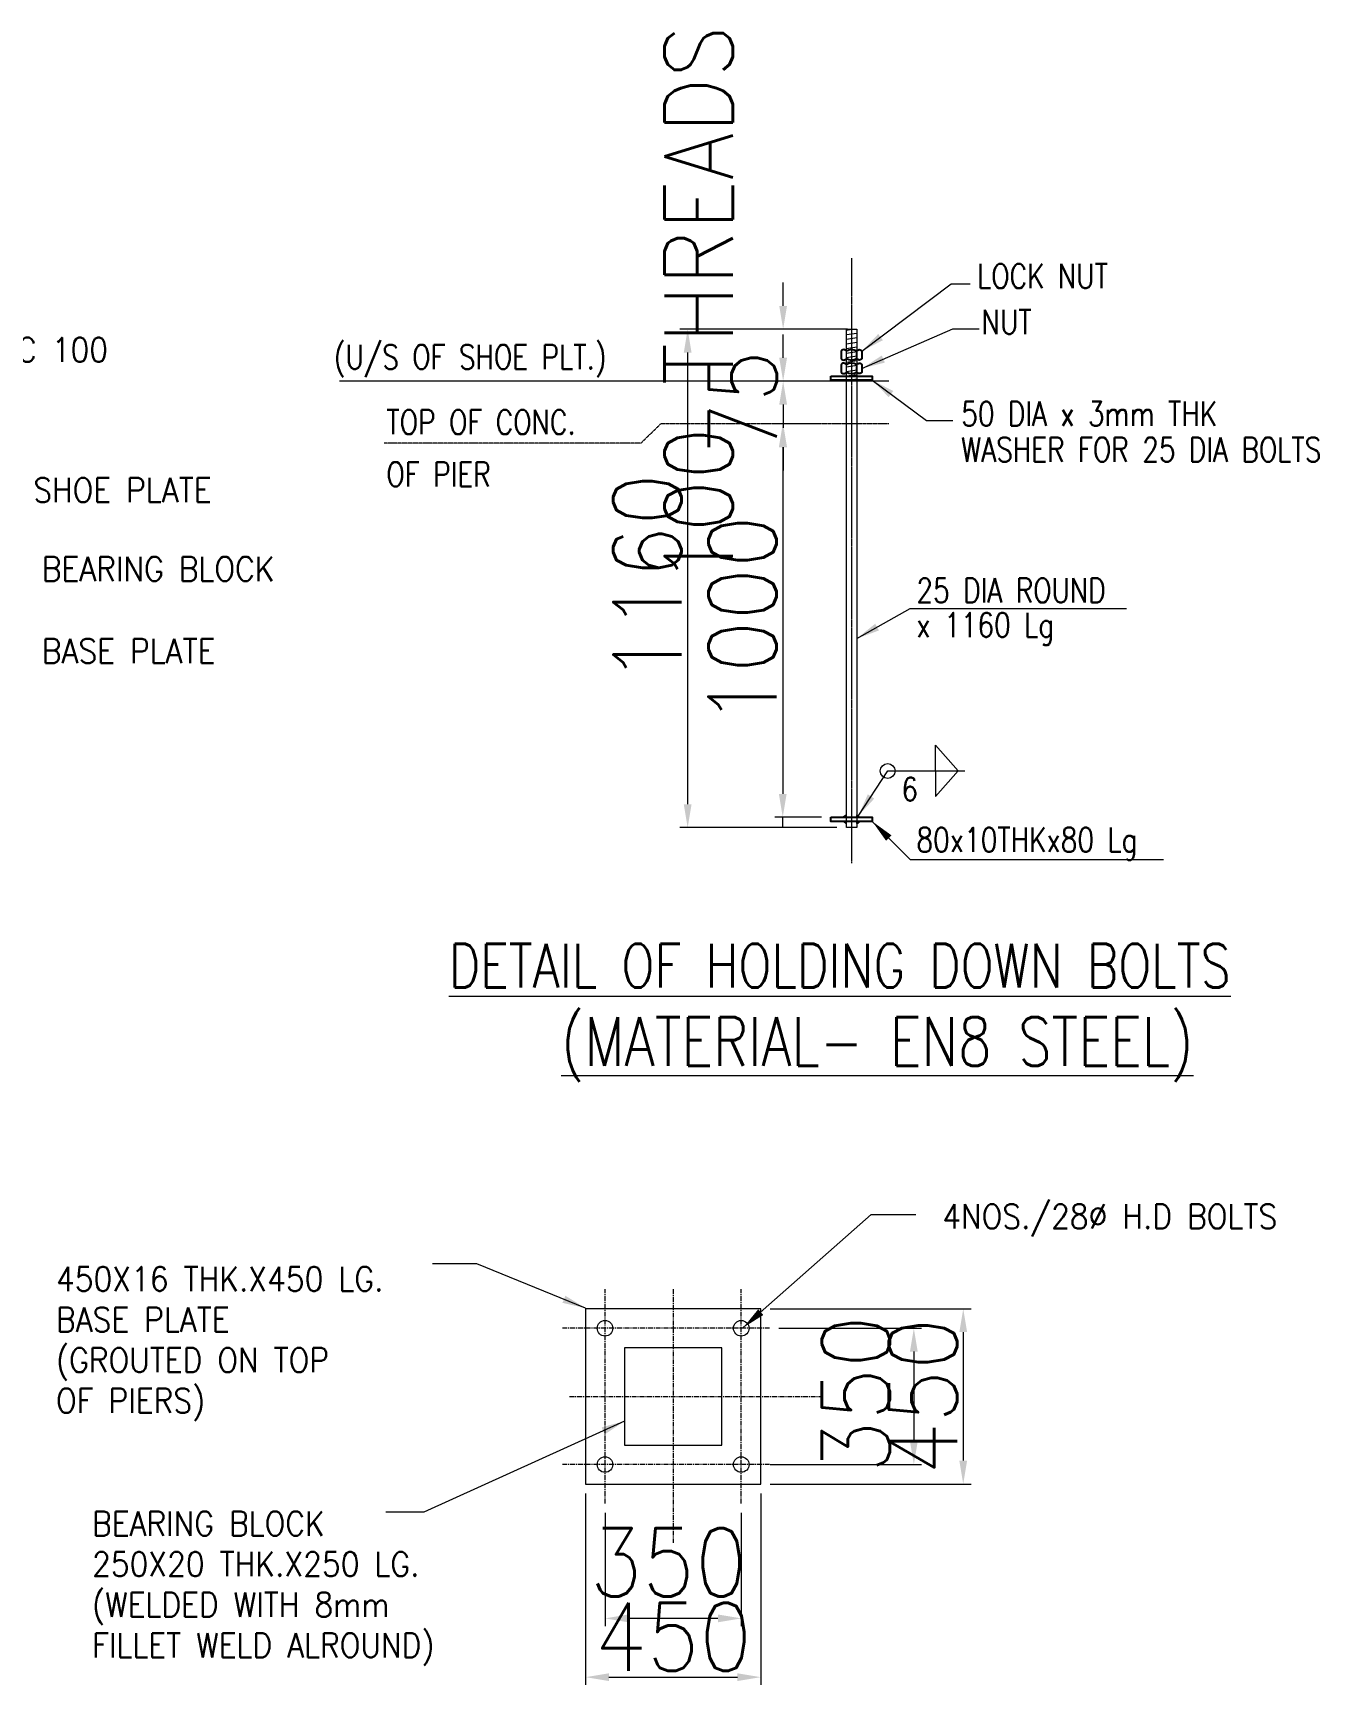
# Model space of a CAD drawing. Header units: millimetres. Extents: x 0 to 1124626, y -157535 to 82123.
# Drawn here: x 360578 to 367187, y 35896 to 44381 of the extents above; entities that cross this region are included whole.
import ezdxf

# ---------------------------------------------------------------- set-up
doc = ezdxf.new("R2010")
doc.units = ezdxf.units.MM
doc.header["$MEASUREMENT"] = 0
for name, pattern in [('CENTER', [2, 1.25, -0.25, 0.25, -0.25]), ('CENTER2', [28.575000000000003, 19.05, -3.175, 3.175, -3.175]), ('DASHED', [0.75, 0.5, -0.25])]:
    doc.linetypes.add(name, pattern=pattern)
for name, color, linetype, lineweight in [('-0', 7, 'Continuous', 18), ('CN', 253, 'Continuous', 15), ('Dim', 6, 'Continuous', 13), ('Hatch', 7, 'Continuous', 5), ('LINE-2C', 252, 'CENTER2', 9), ('PLATE', 190, 'Continuous', 20), ('STR', 112, 'Continuous', 18), ('Text', 7, 'Continuous', 15), ('TITLE TEXT', 50, 'Continuous', 18)]:
    doc.layers.add(name, color=color, linetype=linetype, lineweight=lineweight)
doc.layers.add('D-NW-TX-UNCONTROLLED', color=2, linetype='Continuous')
doc.styles.add('ROMANS', font='romans.shx', dxfattribs={"oblique": 10, "height": 0.15})
doc.styles.add('style1', font='romans.shx', dxfattribs={"width": 0.9, "height": 300})
doc.dimstyles.new('Copy of DIM-1', dxfattribs={"dimscale": 40, "dimtxt": 125, "dimasz": 3, "dimexe": 1, "dimexo": 1.2, "dimgap": 0.8, "dimtad": 1, "dimdec": 0, "dimzin": 1, "dimdsep": 46, "dimtxsty": 'style1', "dimcen": 2, "dimclrd": 8, "dimclre": 8, "dimclrt": 7, "dimadec": 0, "dimazin": 0, "dimtfac": 1, "dimtdec": 0, "dimtofl": 0, "dimtmove": 1, "dimatfit": 3, "dimfxl": 1, "dimtolj": 1, "dimtzin": 0, "dimlwd": 9, "dimlwe": 9, "dimarcsym": 1})
doc.dimstyles.new('p-100', dxfattribs={"dimscale": 0.5, "dimtxt": 0.25, "dimasz": 0.25, "dimexe": 0.01, "dimexo": 0.0625, "dimgap": 0.25, "dimtad": 1, "dimdec": 0, "dimlfac": 1000, "dimzin": 4, "dimdsep": 46, "dimtxsty": 'Standard', "dimblk": 'ARCHTICK', "dimcen": 0, "dimdle": 0.01, "dimclrd": 3, "dimclre": 3, "dimclrt": 6, "dimadec": 0, "dimazin": 0, "dimtfac": 1, "dimtdec": 0, "dimtmove": 1, "dimatfit": 3, "dimfxl": 1, "dimtolj": 1, "dimtzin": 4, "dimlwd": 5, "dimlwe": 5, "dimarcsym": 0})

# ---------------------------------------------------------------- blocks, each defined once
blk = doc.blocks.new('*D364')
at = {"layer": 'DEFPOINTS', "color": 0, "ltscale": 20, "transparency": 16777216}
for p in [(363517.5977837141, 36828.63149980655), (364217.5977837141, 36828.63149980736), (363517.5977837141, 36238.40980954655)]:
    blk.add_point(p, dxfattribs=at)
at = {"layer": 'Dim', "color": 8, "lineweight": 9, "ltscale": 20, "transparency": 16777216}
for p, q in [((363517.5977837141, 36780.63149980655), (363517.5977837141, 36198.40980954655)), ((364217.5977837141, 36780.63149980736), (364217.5977837141, 36198.40980954655)), ((364097.5977837141, 36238.40980954655), (363637.5977837141, 36238.40980954655))]:
    blk.add_line(p, q, dxfattribs=at)
at = {"layer": 'Dim', "color": 8, "ltscale": 20, "transparency": 16777216}
for points in [[(363637.5977837141, 36258.40980954655), (363637.5977837141, 36218.40980954655), (363517.5977837141, 36238.40980954655)], [(364097.5977837141, 36218.40980954655), (364097.5977837141, 36258.40980954655), (364217.5977837141, 36238.40980954655)]]:
    blk.add_solid(points, dxfattribs=at)
at = {"layer": 'Dim', "color": 7, "ltscale": 20, "transparency": 16777216, "insert": (363844.2684437035, 36526.17815338636), "char_height": 350, "attachment_point": 5, "style": 'style1'}
blk.add_mtext('\\A1;350', dxfattribs=at)
blk = doc.blocks.new('*D365')
at = {"layer": 'DEFPOINTS', "color": 0, "ltscale": 20, "transparency": 16777216}
for p in [(364363.3122632863, 37728.63149980632), (364317.5977837146, 37028.63149980631), (365104.6509465069, 37028.63149980631)]:
    blk.add_point(p, dxfattribs=at)
at = {"layer": 'Dim', "color": 8, "lineweight": 9, "ltscale": 20, "transparency": 16777216}
for p, q in [((364411.3122632863, 37728.63149980632), (365144.6509465069, 37728.63149980632)), ((365104.6509465069, 37608.63149980632), (365104.6509465069, 37148.63149980631)), ((364365.5977837146, 37028.63149980631), (365144.6509465069, 37028.63149980631))]:
    blk.add_line(p, q, dxfattribs=at)
at = {"layer": 'Dim', "color": 8, "ltscale": 20, "transparency": 16777216}
for points in [[(365124.6509465069, 37608.63149980632), (365084.6509465069, 37608.63149980632), (365104.6509465069, 37728.63149980632)], [(365084.6509465069, 37148.63149980631), (365124.6509465069, 37148.63149980631), (365104.6509465069, 37028.63149980631)]]:
    blk.add_solid(points, dxfattribs=at)
at = {"layer": 'Dim', "color": 7, "ltscale": 20, "transparency": 16777216, "insert": (364806.6546511129, 37389.75925925376), "char_height": 350, "attachment_point": 5, "rotation": 90, "style": 'style1'}
blk.add_mtext('\\A1;350', dxfattribs=at)
blk = doc.blocks.new('*D366')
at = {"layer": 'DEFPOINTS', "color": 0, "ltscale": 20, "transparency": 16777216}
for p in [(363417.5977837146, 36928.63149980631), (364317.5977837146, 36928.63149980631), (364317.5977837146, 35936.46878920335)]:
    blk.add_point(p, dxfattribs=at)
at = {"layer": 'Dim', "color": 8, "lineweight": 9, "ltscale": 20, "transparency": 16777216}
for p, q in [((363417.5977837146, 36880.63149980631), (363417.5977837146, 35896.46878920335)), ((364317.5977837146, 36880.63149980631), (364317.5977837146, 35896.46878920335)), ((363537.5977837146, 35936.46878920335), (364197.5977837146, 35936.46878920335))]:
    blk.add_line(p, q, dxfattribs=at)
at = {"layer": 'Dim', "color": 8, "ltscale": 20, "transparency": 16777216}
for points in [[(363537.5977837146, 35956.46878920335), (363537.5977837146, 35916.46878920335), (363417.5977837146, 35936.46878920335)], [(364197.5977837146, 35916.46878920335), (364197.5977837146, 35956.46878920335), (364317.5977837146, 35936.46878920335)]]:
    blk.add_solid(points, dxfattribs=at)
at = {"layer": 'Dim', "color": 7, "ltscale": 20, "transparency": 16777216, "insert": (363867.5977837146, 36143.46878920335), "char_height": 350, "attachment_point": 5, "style": 'style1'}
blk.add_mtext('\\A1;450', dxfattribs=at)
blk = doc.blocks.new('*D367')
at = {"layer": 'DEFPOINTS', "color": 0, "ltscale": 20, "transparency": 16777216}
for p in [(364317.5977837146, 37828.63149980631), (364317.5977837146, 36928.63149980631), (365358.5122010796, 36928.63149980631)]:
    blk.add_point(p, dxfattribs=at)
at = {"layer": 'Dim', "color": 8, "lineweight": 9, "ltscale": 20, "transparency": 16777216}
for p, q in [((364365.5977837146, 37828.63149980631), (365398.5122010796, 37828.63149980631)), ((365358.5122010796, 37708.63149980631), (365358.5122010796, 37048.63149980631)), ((364365.5977837146, 36928.63149980631), (365398.5122010796, 36928.63149980631))]:
    blk.add_line(p, q, dxfattribs=at)
at = {"layer": 'Dim', "color": 8, "ltscale": 20, "transparency": 16777216}
for points in [[(365378.5122010796, 37708.63149980631), (365338.5122010796, 37708.63149980631), (365358.5122010796, 37828.63149980631)], [(365338.5122010796, 37048.63149980631), (365378.5122010796, 37048.63149980631), (365358.5122010796, 36928.63149980631)]]:
    blk.add_solid(points, dxfattribs=at)
at = {"layer": 'Dim', "color": 7, "ltscale": 20, "transparency": 16777216, "insert": (365151.5122010796, 37378.63149980631), "char_height": 350, "attachment_point": 5, "rotation": 90, "style": 'style1'}
blk.add_mtext('\\A1;450', dxfattribs=at)
blk = doc.blocks.new('*D373')
at = {"layer": 'DEFPOINTS', "color": 0, "ltscale": 20, "transparency": 16777216}
for p in [(364757.7152021904, 42859.97989137307), (363942.2722040792, 40299.97989137307), (364757.7152021904, 40299.97989137307)]:
    blk.add_point(p, dxfattribs=at)
at = {"layer": 'Dim', "color": 8, "lineweight": 9, "ltscale": 20, "transparency": 16777216}
for p, q in [((364709.7152021904, 42859.97989137307), (363902.2722040792, 42859.97989137307)), ((363942.2722040792, 42739.97989137307), (363942.2722040792, 40419.97989137307)), ((364709.7152021904, 40299.97989137307), (363902.2722040792, 40299.97989137307))]:
    blk.add_line(p, q, dxfattribs=at)
at = {"layer": 'Dim', "color": 8, "ltscale": 20, "transparency": 16777216}
for points in [[(363962.2722040792, 42739.97989137307), (363922.2722040792, 42739.97989137307), (363942.2722040792, 42859.97989137307)], [(363922.2722040792, 40419.97989137307), (363962.2722040792, 40419.97989137307), (363942.2722040792, 40299.97989137307)]]:
    blk.add_solid(points, dxfattribs=at)
at = {"layer": 'Dim', "color": 7, "ltscale": 20, "transparency": 16777216, "insert": (363735.2722040792, 41579.97989137307), "char_height": 350, "attachment_point": 5, "rotation": 90, "style": 'style1'}
blk.add_mtext('\\A1;1160', dxfattribs=at)
blk = doc.blocks.new('*D374')
at = {"layer": 'DEFPOINTS', "color": 0, "ltscale": 20, "transparency": 16777216}
for p in [(364433.0029487242, 42859.97989137307), (364811.0485355039, 42859.97989137307), (364653.7360498686, 42593.31322470656)]:
    blk.add_point(p, dxfattribs=at)
at = {"layer": 'Dim', "color": 8, "lineweight": 9, "ltscale": 20, "transparency": 16777216}
for p, q in [((364433.0029487242, 42979.97989137307), (364433.0029487242, 43099.97989137307)), ((364763.0485355039, 42859.97989137307), (364393.0029487242, 42859.97989137307)), ((364605.7360498686, 42593.31322470656), (364393.0029487242, 42593.31322470656)), ((364433.0029487242, 42473.31322470656), (364433.0029487242, 42353.31322470656))]:
    blk.add_line(p, q, dxfattribs=at)
at = {"layer": 'Dim', "color": 8, "ltscale": 20, "transparency": 16777216}
for points in [[(364413.0029487242, 42979.97989137307), (364453.0029487242, 42979.97989137307), (364433.0029487242, 42859.97989137307)], [(364453.0029487242, 42473.31322470656), (364413.0029487242, 42473.31322470656), (364433.0029487242, 42593.31322470656)]]:
    blk.add_solid(points, dxfattribs=at)
at = {"layer": 'Dim', "color": 7, "ltscale": 20, "transparency": 16777216, "insert": (363999.0029487242, 42984.06281891348), "char_height": 350, "attachment_point": 5, "rotation": 90, "style": 'style1'}
blk.add_mtext('\\A1;100 THREADS', dxfattribs=at)
blk = doc.blocks.new('*D375')
at = {"layer": 'DEFPOINTS', "color": 0, "ltscale": 20, "transparency": 16777216}
for p in [(364581.7352436711, 42593.31322470656), (364433.0029487242, 42374.16703987325), (364575.0757506122, 42374.16703987325)]:
    blk.add_point(p, dxfattribs=at)
at = {"layer": 'Dim', "color": 8, "lineweight": 9, "ltscale": 20, "transparency": 16777216}
for p, q in [((364433.0029487242, 42713.31322470656), (364433.0029487242, 42833.31322470656)), ((364533.7352436711, 42593.31322470656), (364393.0029487242, 42593.31322470656)), ((364527.0757506122, 42374.16703987325), (364393.0029487242, 42374.16703987325)), ((364433.0029487242, 42254.16703987325), (364433.0029487242, 42134.16703987325))]:
    blk.add_line(p, q, dxfattribs=at)
at = {"layer": 'Dim', "color": 8, "ltscale": 20, "transparency": 16777216}
for points in [[(364413.0029487242, 42713.31322470656), (364453.0029487242, 42713.31322470656), (364433.0029487242, 42593.31322470656)], [(364453.0029487242, 42254.16703987325), (364413.0029487242, 42254.16703987325), (364433.0029487242, 42374.16703987325)]]:
    blk.add_solid(points, dxfattribs=at)
at = {"layer": 'Dim', "color": 7, "ltscale": 20, "transparency": 16777216, "insert": (364226.0029487242, 42483.7401322899), "char_height": 350, "attachment_point": 5, "rotation": 90, "style": 'style1'}
blk.add_mtext('\\A1;75', dxfattribs=at)
blk = doc.blocks.new('*D376')
at = {"layer": 'DEFPOINTS', "color": 0, "ltscale": 20, "transparency": 16777216}
for p in [(364664.9559009005, 42374.16703987325), (364431.0029487242, 40353.31322470656), (364677.7152021755, 40353.31322470656)]:
    blk.add_point(p, dxfattribs=at)
at = {"layer": 'Dim', "color": 8, "lineweight": 9, "ltscale": 20, "transparency": 16777216}
for p, q in [((364616.9559009005, 42374.16703987325), (364391.0029487242, 42374.16703987325)), ((364431.0029487242, 42254.16703987325), (364431.0029487242, 40473.31322470656)), ((364629.7152021755, 40353.31322470656), (364391.0029487242, 40353.31322470656))]:
    blk.add_line(p, q, dxfattribs=at)
at = {"layer": 'Dim', "color": 8, "ltscale": 20, "transparency": 16777216}
for points in [[(364451.0029487242, 42254.16703987325), (364411.0029487242, 42254.16703987325), (364431.0029487242, 42374.16703987325)], [(364411.0029487242, 40473.31322470656), (364451.0029487242, 40473.31322470656), (364431.0029487242, 40353.31322470656)]]:
    blk.add_solid(points, dxfattribs=at)
at = {"layer": 'Dim', "color": 7, "ltscale": 20, "transparency": 16777216, "insert": (364224.0029487242, 41363.7401322899), "char_height": 350, "attachment_point": 5, "rotation": 90, "style": 'style1'}
blk.add_mtext('\\A1;1000', dxfattribs=at)
blk = doc.blocks.new('_ArchTick')
at = {"color": 0, "linetype": 'ByBlock', "const_width": 0.15}
blk.add_lwpolyline([(-0.5, -0.5), (0.5, 0.5)], dxfattribs=at)
blk = doc.blocks.new('*D377')
at = {"layer": 'DEFPOINTS', "color": 0, "ltscale": 20, "transparency": 16777216}
for p in [(364482.2153137256, 40353.31322470656), (364429.0029487242, 40299.97989137307), (364482.2153137256, 40299.97989137307)]:
    blk.add_point(p, dxfattribs=at)
at = {"layer": 'Dim', "color": 3, "lineweight": 5, "ltscale": 4, "transparency": 16777216}
for p, q in [((364482.1840637256, 40353.31322470656), (364428.9979487242, 40353.31322470656)), ((364429.0029487242, 40353.31822470656), (364429.0029487242, 40299.97489137307)), ((364482.1840637256, 40299.97989137307), (364428.9979487242, 40299.97989137307))]:
    blk.add_line(p, q, dxfattribs=at)
at = {"layer": 'Dim', "color": 3, "lineweight": 5, "ltscale": 20, "transparency": 16777216, "xscale": 0.125, "yscale": 0.125, "zscale": 0.125}
for p, rotation in [((364429.0029487242, 40353.31322470656), 90), ((364429.0029487242, 40299.97989137307), 270)]:
    blk.add_blockref('_ArchTick', p, dxfattribs=dict(at, rotation=rotation))
at = {"layer": 'Dim', "color": 6, "ltscale": 20, "transparency": 16777216, "insert": (364428.8154487242, 40326.64655803981), "char_height": 0.125, "attachment_point": 5, "rotation": 90}
blk.add_mtext('\\A1;20', dxfattribs=at)

msp = doc.modelspace()

# ---------------------------------------------------------------- hatches: boundary and pattern name
at = {"layer": 'Dim', "ltscale": 4}
h = msp.add_hatch(dxfattribs=at)
h.set_pattern_fill('ANSI31', color=256, scale=2.666666666666667, style=0)
h.set_pattern_definition([(135, (458052.3306094785, 53159.44266444141), (0.2357022603955159, 0.2357022603955159), [])])
h.paths.add_polyline_path([(364757.7152021904, 40365.89640457904), (364757.7152021904, 40353.31322470656), (364741.7442396511, 40353.31322470656)])
h = msp.add_hatch(dxfattribs=at)
h.set_pattern_fill('ANSI31', color=256, scale=2.666666666666667, style=0)
h.set_pattern_definition([(225, (458052.3306094785, 27525.85045163868), (0.2357022603955159, -0.2357022603955159), [])])
h.paths.add_polyline_path([(364757.7152021904, 40319.39671150152), (364757.7152021904, 40331.97989137307), (364741.7442396511, 40331.97989137307)])
h = msp.add_hatch(dxfattribs=at)
h.set_pattern_fill('ANSI31', color=256, scale=2.666666666666667, style=0)
h.set_pattern_definition([(45, (271516.4331282009, 53159.44266444141), (-0.2357022603955159, 0.2357022603955159), [])])
h.paths.add_polyline_path([(364827.0194980432, 40353.31322470656), (364811.0485355039, 40365.89640457904), (364811.0485355039, 40353.31322470656)])
h = msp.add_hatch(dxfattribs=at)
h.set_pattern_fill('ANSI31', color=256, scale=2.666666666666667, style=0)
h.set_pattern_definition([(315, (271516.4331282009, 27525.85045163868), (-0.2357022603955159, -0.2357022603955159), [])])
h.paths.add_polyline_path([(364811.0485355039, 40319.39671150152), (364811.0485355039, 40331.97989137307), (364827.0194980432, 40331.97989137307)])

# ---------------------------------------------------------------- linework, layer by layer
at = {"layer": '-0', "lineweight": 0}
for p, q in [((365215.516420268, 40590.95918286335), (365215.516420268, 40722.85710408701)), ((365215.516420268, 40722.85710408701), (365332.3088563015, 40590.95918286335)), ((365215.516420268, 40590.95918286335), (365215.516420268, 40459.06126163876)), ((365215.516420268, 40459.06126163876), (365332.3088563015, 40590.95918286242))]:
    msp.add_line(p, q, dxfattribs=at)
msp.add_circle((364970.3900679429, 40590.95918286335), 37.99671458818921, dxfattribs=at)
at = {"layer": 'CN', "linetype": 'CENTER', "ltscale": 20}
for p, q in [((363517.5977837145, 36828.63149980631), (363517.5977837146, 37928.63149980632)), ((363867.5977837146, 37928.6154866941), (363867.5977837146, 36626.66658681276)), ((364217.5977837145, 36828.63149980631), (364217.5977837146, 37928.63149980632)), ((364363.3122632863, 37728.63149980632), (363293.9587358403, 37728.63149980632)), ((363334.9656773527, 37378.63149980631), (364635.8955790399, 37378.63149980631)), ((364363.3122632863, 37028.63149980631), (363293.9587358403, 37028.63149980631))]:
    msp.add_line(p, q, dxfattribs=at)
at = {"layer": 'D-NW-TX-UNCONTROLLED', "ltscale": 4}
for points in [[(364811.0485355039, 42747.13272708677, -0.5891189621339022), (364837.7152021755, 42747.41083054314), (364837.7152021755, 42709.58371065207, -0.5891189621339267), (364811.0485355039, 42709.86181410844), (364811.0485355039, 42747.13272708677, 0.3011703816429499), (364757.7152021904, 42747.13272708677, 0.5891189621331727), (364731.0485355039, 42747.41083054314), (364731.0485355039, 42709.58371065207, 0.589118962133214), (364757.7152021904, 42709.86181410844, 0.3011703816430428), (364811.0485355039, 42709.86181410844)], [(364811.0485355039, 42677.32667150278, -0.5891189621339022), (364837.7152021755, 42677.60477495821), (364837.7152021755, 42639.77765506761, -0.5891189621339267), (364811.0485355039, 42640.05575852351), (364811.0485355039, 42677.32667150278, 0.3011703816429499), (364757.7152021904, 42677.32667150278, 0.5891189621331727), (364731.0485355039, 42677.60477495915), (364731.0485355039, 42639.77765506761, 0.589118962133214), (364757.7152021904, 42640.05575852351, 0.3011703816430428), (364811.0485355039, 42640.05575852351)]]:
    msp.add_lwpolyline(points, format="xyb", dxfattribs=at)
for points in [[(364677.7152021755, 42619.62730320426), (364891.0485355188, 42619.62730320426), (364891.0485355188, 42598.29396987124), (364677.7152021755, 42598.29396987124)], [(364677.7152021755, 40353.31322470656), (364891.0485355188, 40353.31322470656), (364891.0485355188, 40331.97989137307), (364677.7152021755, 40331.97989137307)]]:
    msp.add_lwpolyline(points, close=True, dxfattribs=at)
at = {"layer": 'Dim', "color": 2, "ltscale": 4}
for p, q in [((364757.7152021904, 42856.72174666099), (364760.973346882, 42859.97989137307)), ((364757.7152021904, 42855.72934494423), (364785.436472707, 42859.97989137307)), ((364784.3818688472, 42859.8181872873), (364784.5435729255, 42859.97989137307)), ((364757.7152021904, 42832.15911890449), (364811.0485355039, 42840.33680359204)), ((364757.7152021904, 42808.58889286522), (364811.0485355039, 42816.7665775523)), ((364757.7152021904, 42785.01866682548), (364811.0485355039, 42793.19635151256)), ((364757.7152021904, 42761.44844078575), (364811.0485355039, 42769.62612547329)), ((364757.7152021904, 42737.87821474601), (364811.0485355039, 42746.05589943355)), ((364757.7152021904, 42714.3079887072), (364811.0485355039, 42722.48567339381)), ((364757.7152021904, 42690.73776266746), (364811.0485355039, 42698.91544735501)), ((364757.7152021904, 42667.16753662773), (364811.0485355039, 42675.34522131527)), ((364757.7152021904, 42643.59731058799), (364811.0485355039, 42651.77499527553)), ((364757.7152021904, 42620.02708454872), (364811.0485355039, 42628.2047692358)), ((364757.7152021904, 42596.45685850898), (364811.0485355039, 42604.63454319606)), ((364757.7152021904, 40365.89640457904), (364741.7442396511, 40353.31322470656)), ((364757.7152021904, 40319.39671150152), (364741.7442396511, 40331.97989137307)), ((364811.0485355039, 40365.89640457904), (364827.0194980432, 40353.31322470656)), ((364811.0485355039, 40319.39671150152), (364827.0194980432, 40331.97989137307))]:
    msp.add_line(p, q, dxfattribs=at)
at = {"layer": 'Hatch', "ltscale": 20}
for centre in [(363517.5977837148, 37728.63149980696), (364217.5977837146, 37728.63149980631), (363517.5977837148, 37028.63149980566), (364217.5977837146, 37028.63149980631)]:
    msp.add_circle(centre, 40, dxfattribs=at)
at = {"layer": 'LINE-2C', "lineweight": 5, "ltscale": 0.5}
msp.add_line((364784.3818688472, 43225.77667998405), (364784.3818688472, 40117.76358436397), dxfattribs=at)
at = {"layer": 'LINE-2C', "linetype": 'DASHED', "lineweight": 0, "ltscale": 0.25}
for p, q in [((363804.1814432819, 42374.16703987325), (363702.8130454947, 42275.28235565009)), ((364975.7234306266, 42374.16703987325), (363804.1814432819, 42374.16703987325)), ((363702.8130454947, 42275.28235565009), (362383.1555336471, 42275.28235565009))]:
    msp.add_line(p, q, dxfattribs=at)
at = {"layer": 'PLATE', "ltscale": 20}
for points in [[(363417.5977837146, 36928.63149980631), (364317.5977837146, 36928.63149980631), (364317.5977837146, 37828.63149980631), (363417.5977837146, 37828.63149980631)], [(363617.5977837146, 37128.63149980631), (364117.5977837146, 37128.63149980631), (364117.5977837146, 37628.63149980631), (363617.5977837146, 37628.63149980631)]]:
    msp.add_lwpolyline(points, close=True, dxfattribs=at)
at = {"layer": 'STR', "ltscale": 4}
msp.add_lwpolyline([(364757.7152021904, 42859.97989137307), (364811.0485355039, 42859.97989137307), (364811.0485355039, 40299.97989137307), (364757.7152021904, 40299.97989137307)], close=True, dxfattribs=at)
at = {"layer": 'Text', "ltscale": 20}
msp.add_line((364975.7234306266, 42593.31322470656), (362153.2880726915, 42593.31322470656), dxfattribs=at)

# ---------------------------------------------------------------- texts
at = {"layer": '-0', "lineweight": 13, "style": 'ROMANS', "width": 0.8}
msp.add_text('6', height=120, dxfattribs=at).set_placement((365042.4801119347, 40437.48836034512))
at = {"layer": 'Text', "ltscale": 20, "style": 'style1', "width": 0.8}
for s, p in [('LOCK NUT', (365429.5690585156, 43070.22051411983)), ('NUT', (365453.0910940845, 42835.19667682028)), ('(U/S OF SHOE PLT.)', (362124.1408138733, 42655.27706576022)), ('TOP OF CONC.', (362394.4435843732, 42320.38405801704)), ('50 DIA x 3mm THK', (365348.0007630964, 42363.04742880374)), ('WASHER FOR 25 DIA BOLTS', (365348.0007630964, 42179.6009139216)), ('OF PIER', (362394.4435843732, 42052.60652286151)), ('25 DIA ROUND ', (365118.1504326393, 41456.28092856914)), ('x 1160 Lg', (365118.1504326393, 41278.68061191891)), ('80x10THKx80 Lg', (365118.1504326393, 40175.27306346385))]:
    msp.add_text(s, height=125, dxfattribs=at).set_placement(p)
at = {"layer": 'Text', "ltscale": 20, "char_height": 125, "attachment_point": 7, "style": 'style1'}
for s, insert, width in [('2/MC 100', (360177.997897169, 42650.31447796928), 1666.224437213066), ('SHOE PLATE', (360579.6729927159, 41971.53013083975), 1666.224437213066), ('BEARING BLOCK', (360623.6218679704, 41566.47134727138), 1666.224437213066), ('BASE PLATE', (360623.6218679704, 41144.85286444526), 1666.224437213066), ('4NOS./28%%C H.D BOLTS', (365250.553992883, 38199.13054251165), 1994.012895490014), ('450X16 THK.X450 LG. \\PBASE PLATE\\P(GROUTED ON TOP \\POF PIERS)', (360696.4333722549, 37252.55679612852), 1986.939034656476), ('BEARING BLOCK\\P250X20 THK.X250 LG.\\P(WELDED WITH 8mm FILLET WELD ALROUND)', (360881.7103514163, 35996.47789192107), 2025.59049803068)]:
    msp.add_mtext(s, dxfattribs=dict(at, insert=insert, width=width))
at = {"layer": 'TITLE TEXT', "ltscale": 20, "style": 'style1', "width": 0.8}
for s, height, p in [('%%UDETAIL OF HOLDING DOWN BOLTS', 225, (362714.3845928987, 39478.75697240701)), ('%%U(MATERIAL- EN8 STEEL)', 250, (363292.7699755114, 39077.10581148977))]:
    msp.add_text(s, height=height, dxfattribs=at).set_placement(p)

# ---------------------------------------------------------------- dimensions: what is measured, and where the dimension line sits
at = {"layer": 'Dim', "ltscale": 20}
for base, p1, p2, angle, text, override, picture, middle in [((364433.0029487242, 42859.97989137307), (364653.7360498686, 42593.31322470656), (364811.0485355039, 42859.97989137307), 90, '100 THREADS', {"dimtxt": 125}, '*D374', (364206.0029487242, 42984.06281891348)), ((364433.0029487242, 42374.16703987325), (364581.7352436711, 42593.31322470656), (364575.0757506122, 42374.16703987325), 90, '75', {"dimtxt": 125}, '*D375', (364433.0029487242, 42483.7401322899)), ((365104.6509465069, 37028.63149980631), (364363.3122632863, 37728.63149980632), (364317.5977837146, 37028.63149980631), 90, '350', {"dimtxt": 125, "dimtmove": 2}, '*D365', (364806.6546511129, 37389.75925925376)), ((363517.5977837141, 36238.40980954655), (364217.5977837141, 36828.63149980736), (363517.5977837141, 36828.63149980655), 180, '350', {"dimtxt": 125, "dimtmove": 2}, '*D364', (363844.2684437035, 36526.17815338636))]:
    dim = msp.add_linear_dim(base=base, p1=p1, p2=p2, angle=angle, text=text, dimstyle='Copy of DIM-1', override=override, dxfattribs=at)
    dim.commit()
    dim.dimension.update_dxf_attribs({"geometry": picture, "text_midpoint": middle, "dimtype": 160})
for base, p1, p2, text, picture, middle in [((363942.2722040792, 40299.97989137307), (364757.7152021904, 42859.97989137307), (364757.7152021904, 40299.97989137307), '1160', '*D373', (363735.2722040792, 41579.97989137307)), ((364431.0029487242, 40353.31322470656), (364664.9559009005, 42374.16703987325), (364677.7152021755, 40353.31322470656), '1000', '*D376', (364224.0029487242, 41363.7401322899)), ((365358.5122010796, 36928.63149980631), (364317.5977837146, 37828.63149980631), (364317.5977837146, 36928.63149980631), '450', '*D367', (365151.5122010796, 37378.63149980631))]:
    dim = msp.add_linear_dim(base=base, p1=p1, p2=p2, angle=90, text=text, dimstyle='Copy of DIM-1', override={"dimtxt": 125}, dxfattribs=at)
    dim.commit()
    dim.dimension.update_dxf_attribs({"geometry": picture, "text_midpoint": middle})
at = {"layer": 'Dim', "ltscale": 4}
dim = msp.add_linear_dim(base=(364429.0029487242, 40299.97989137307), p1=(364482.2153137256, 40353.31322470656), p2=(364482.2153137256, 40299.97989137307), angle=90, text='20', dimstyle='p-100', dxfattribs=at)
dim.commit()
dim.dimension.update_dxf_attribs({"geometry": '*D377', "text_midpoint": (364428.8154487242, 40326.64655803981)})
at = {"layer": 'Dim', "ltscale": 20}
dim = msp.add_linear_dim(base=(364317.5977837146, 35936.46878920335), p1=(363417.5977837146, 36928.63149980631), p2=(364317.5977837146, 36928.63149980631), text='450', dimstyle='Copy of DIM-1', override={"dimtxt": 125}, dxfattribs=at)
dim.commit()
dim.dimension.update_dxf_attribs({"geometry": '*D366', "text_midpoint": (363867.5977837146, 36143.46878920335)})

# ---------------------------------------------------------------- leaders
for points, override in [([(364837.7152021755, 42747.41083054314), (365295.9410150428, 43092.39006893406), (365394.1902105589, 43092.39006893406)], {"dimtxt": 125, "dimtad": 0}), ([(364837.7152021755, 42658.69121501291), (365305.4916359712, 42862.79247616487), (365439.9333293219, 42862.79247616487)], {"dimtxt": 125, "dimtad": 0}), ([(364891.0485355188, 42598.29396987124), (365170.050948598, 42390.64322814787), (365304.4926419337, 42390.64322814787)], {"dimtxt": 125, "dimtad": 0}), ([(364811.0485355039, 41270.78218533773), (365085.5832593967, 41425.86690973606), (366196.8626156081, 41425.86690973606)], {"dimtxt": 125, "dimtad": 0}), ([(364819.034016781, 40359.6048146428), (364970.3900679429, 40590.95918286335), (365367.3437043657, 40590.95918286335)], {"dimtxt": 125, "dimtad": 0}), ([(364891.0485355188, 40331.97989137307), (365085.5832593967, 40135.74165735556), (366387.7468857397, 40135.74165735556)], {"dimtxt": 125, "dimtad": 0}), ([(364228.0768496198, 37732.01674616925), (364885.9340000181, 38313.58800584889), (365114.3811688098, 38313.58800584889)], {"dimtxt": 125, "dimgap": 0.8, "dimtad": 0}), ([(363417.5977837146, 37832.01674616925), (362859.0110528682, 38059.96296680948), (362631.4629896435, 38059.96296680948)], {"dimtxt": 125, "dimgap": 0.8, "dimtad": 0}), ([(363617.5977837146, 37251.26897096612), (362587.1879818002, 36784.34661911121), (362390.5470393253, 36784.34661911121)], {"dimtxt": 125, "dimgap": 0.8, "dimtad": 0})]:
    msp.add_leader(points, dimstyle='Copy of DIM-1', override=override, dxfattribs=at)

doc.saveas('drawing.dxf')
